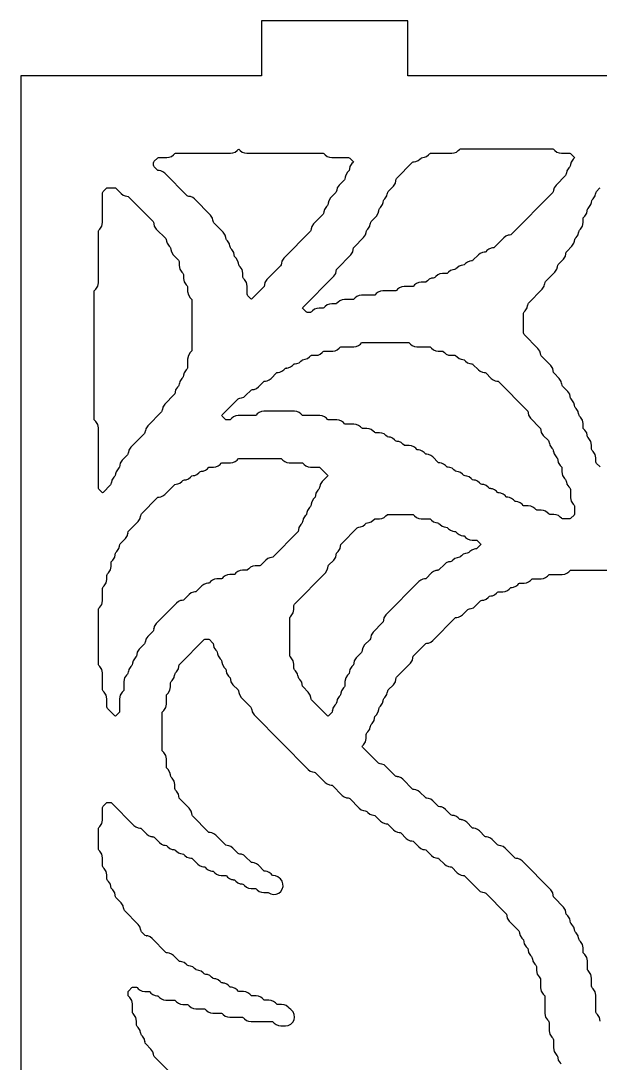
# Model space of a CAD drawing. Header units: millimetres. Extents: x 0 to 63, y 0 to 126.
# Drawn here: x 0 to 31.6, y 69.1 to 126 of the extents above; entities that cross this region are included whole.
import ezdxf

# ---------------------------------------------------------------- set-up
doc = ezdxf.new("R2010")
doc.units = ezdxf.units.MM
doc.layers.add('CUT', color=1, linetype='Continuous')

msp = doc.modelspace()

# ---------------------------------------------------------------- linework, layer by layer
at = {"layer": 'CUT'}
for points in [[(42.134, 0), (50.134, 0), (50.134, 3), (63.2679, 3), (63.2679, 123), (50.134, 123), (50.134, 126), (42.134, 126), (42.134, 123), (21.134, 123), (21.134, 126), (13.134, 126), (13.134, 123), (0, 123), (0, 3), (13.134, 3), (13.134, 0), (21.134, 0), (21.134, 3), (42.134, 3)], [(17.2232, 112.3294), (17.227, 112.3287), (17.2454, 112.4219), (17.2708, 112.4603), (18.0208, 113.2187), (18.1278, 113.3802), (18.1521, 113.5034), (18.1558, 113.5027), (18.1742, 113.5959), (18.1997, 113.6343), (18.7175, 114.1579), (18.8244, 114.3194), (18.8488, 114.4427), (18.8525, 114.4419), (18.8709, 114.5351), (18.8964, 114.5735), (18.9497, 114.6275), (19.0567, 114.789), (19.081, 114.9123), (19.0847, 114.9115), (19.1031, 115.0047), (19.1286, 115.0432), (19.4141, 115.3319), (19.5211, 115.4934), (19.5454, 115.6167), (19.5492, 115.6159), (19.5676, 115.7091), (19.593, 115.7476), (19.6463, 115.8015), (19.7533, 115.963), (19.7776, 116.0863), (19.7814, 116.0855), (19.7998, 116.1787), (19.8252, 116.2172), (19.8786, 116.2711), (19.9855, 116.4326), (20.0099, 116.5559), (20.0136, 116.5551), (20.032, 116.6483), (20.0574, 116.6868), (20.343, 116.9755), (20.45, 117.137), (20.4743, 117.2603), (20.478, 117.2595), (20.4964, 117.3527), (20.5219, 117.3912), (21.3932, 118.2721), (21.4181, 118.2915), (21.4821, 118.2999), (21.4819, 118.3012), (21.5702, 118.3129), (21.6915, 118.3635), (21.7954, 118.444), (21.8576, 118.5069), (21.8825, 118.5263), (21.9465, 118.5347), (21.9464, 118.536), (22.0346, 118.5477), (22.1559, 118.5983), (22.2598, 118.6788), (22.322, 118.7417), (22.347, 118.7611), (22.3782, 118.7652), (23.5298, 118.7652), (23.6601, 118.7825), (23.7814, 118.8331), (23.8853, 118.9136), (23.9476, 118.9765), (23.9725, 118.9959), (24.0038, 119), (29.0466, 119), (29.0778, 118.9959), (29.1028, 118.9765), (29.165, 118.9136), (29.2689, 118.8331), (29.3902, 118.7825), (29.5205, 118.7652), (29.9754, 118.7652), (30.0067, 118.7611), (30.0317, 118.7417), (30.2132, 118.5582), (30.2332, 118.5304), (30.2132, 118.5026), (30.1529, 118.4417), (30.046, 118.2802), (30.0216, 118.1569), (30.0179, 118.1577), (29.9995, 118.0645), (29.9741, 118.026), (29.9207, 117.9721), (29.8138, 117.8106), (29.7894, 117.6873), (29.7857, 117.6881), (29.7673, 117.5949), (29.7418, 117.5564), (29.2241, 117.0329), (29.1171, 116.8714), (29.0928, 116.7481), (29.089, 116.7489), (29.0706, 116.6557), (29.0452, 116.6172), (26.7806, 114.3274), (26.7557, 114.3081), (26.6917, 114.2996), (26.6918, 114.2984), (26.6036, 114.2867), (26.4823, 114.2361), (26.3784, 114.1556), (25.8517, 113.623), (25.8268, 113.6037), (25.7628, 113.5952), (25.763, 113.594), (25.6747, 113.5823), (25.5534, 113.5317), (25.4495, 113.4512), (25.3873, 113.3882), (25.3624, 113.3689), (25.2984, 113.3604), (25.2985, 113.3592), (25.2103, 113.3475), (25.089, 113.2969), (24.9851, 113.2164), (24.6906, 112.9186), (24.6657, 112.8993), (24.6017, 112.8908), (24.6019, 112.8896), (24.5136, 112.8779), (24.3923, 112.8273), (24.2884, 112.7468), (24.2262, 112.6838), (24.2013, 112.6645), (24.1373, 112.656), (24.1374, 112.6548), (24.0492, 112.6431), (23.9279, 112.5925), (23.824, 112.512), (23.7618, 112.449), (23.7368, 112.4297), (23.6728, 112.4212), (23.673, 112.42), (23.5848, 112.4083), (23.4635, 112.3577), (23.3596, 112.2772), (23.2973, 112.2142), (23.2724, 112.1949), (23.2411, 112.1908), (23.0184, 112.1908), (22.8881, 112.1735), (22.7668, 112.1229), (22.6629, 112.0424), (22.6007, 111.9794), (22.5757, 111.9601), (22.5117, 111.9516), (22.5119, 111.9504), (22.4237, 111.9387), (22.3024, 111.8881), (22.1985, 111.8076), (22.1362, 111.7446), (22.1113, 111.7253), (22.08, 111.7212), (21.8573, 111.7212), (21.727, 111.7039), (21.6057, 111.6533), (21.5018, 111.5728), (21.4396, 111.5098), (21.4146, 111.4905), (21.3834, 111.4864), (20.9284, 111.4864), (20.7981, 111.4691), (20.6768, 111.4185), (20.5729, 111.338), (20.5107, 111.275), (20.4858, 111.2557), (20.4545, 111.2516), (19.7674, 111.2516), (19.6371, 111.2343), (19.5158, 111.1837), (19.4118, 111.1032), (19.3496, 111.0402), (19.3247, 111.0209), (19.2934, 111.0168), (18.6063, 111.0168), (18.476, 110.9995), (18.3547, 110.9489), (18.2508, 110.8684), (18.1885, 110.8054), (18.1636, 110.7861), (18.1323, 110.782), (17.6774, 110.782), (17.5471, 110.7647), (17.4258, 110.7141), (17.3219, 110.6336), (17.2596, 110.5706), (17.2347, 110.5513), (17.2034, 110.5472), (16.9807, 110.5472), (16.8504, 110.5299), (16.7291, 110.4793), (16.6252, 110.3988), (16.563, 110.3358), (16.5381, 110.3165), (16.5068, 110.3124), (16.2841, 110.3124), (16.1538, 110.2951), (16.0325, 110.2445), (15.9286, 110.164), (15.8663, 110.101), (15.8414, 110.0817), (15.8101, 110.0776), (15.6439, 110.0776), (15.6126, 110.0817), (15.5877, 110.101), (15.4062, 110.2846), (15.3862, 110.3124), (15.4062, 110.3401), (17.0919, 112.0447), (17.1989, 112.2062)], [(7.2511, 118.1097), (7.2511, 118.2467), (7.26, 118.2919), (7.2854, 118.3304), (7.4601, 118.5069), (7.485, 118.5263), (7.5163, 118.5304), (7.9712, 118.5304), (8.1015, 118.5477), (8.2228, 118.5983), (8.3267, 118.6788), (8.3889, 118.7417), (8.4139, 118.7611), (8.4452, 118.7652), (11.4545, 118.7652), (11.5848, 118.7825), (11.7061, 118.8331), (11.81, 118.9136), (11.8676, 118.9718), (11.8954, 118.9923), (11.9233, 118.9718), (11.9809, 118.9136), (12.0848, 118.8331), (12.2061, 118.7825), (12.3364, 118.7652), (16.5068, 118.7652), (16.5381, 118.7611), (16.563, 118.7417), (16.6252, 118.6788), (16.7291, 118.5983), (16.8504, 118.5477), (16.9807, 118.5304), (17.9001, 118.5304), (17.9314, 118.5263), (17.9563, 118.5069), (18.1378, 118.3234), (18.1578, 118.2956), (18.1378, 118.2678), (18.0776, 118.2069), (17.9706, 118.0454), (17.9463, 117.9221), (17.9426, 117.9229), (17.9242, 117.8297), (17.8987, 117.7912), (17.8454, 117.7373), (17.7384, 117.5758), (17.7141, 117.4525), (17.7104, 117.4533), (17.6919, 117.3601), (17.6665, 117.3216), (17.3809, 117.0329), (17.274, 116.8714), (17.2496, 116.7481), (17.2459, 116.7489), (17.2275, 116.6557), (17.2021, 116.6172), (16.9165, 116.3285), (16.8095, 116.167), (16.7852, 116.0437), (16.7815, 116.0445), (16.7631, 115.9513), (16.7376, 115.9128), (16.6843, 115.8589), (16.5773, 115.6974), (16.553, 115.5741), (16.5493, 115.5749), (16.5309, 115.4817), (16.5054, 115.4432), (15.9876, 114.9197), (15.8807, 114.7582), (15.8563, 114.6349), (15.8526, 114.6357), (15.8342, 114.5425), (15.8087, 114.504), (14.3621, 113.0413), (14.2551, 112.8798), (14.2308, 112.7565), (14.2271, 112.7572), (14.2087, 112.664), (14.1832, 112.6256), (13.4332, 111.8673), (13.3263, 111.7057), (13.3019, 111.5825), (13.2982, 111.5832), (13.2798, 111.49), (13.2543, 111.4516), (12.6199, 110.8101), (12.5921, 110.7897), (12.5642, 110.8101), (12.3942, 110.982), (12.3688, 111.0204), (12.3599, 111.0657), (12.3599, 111.5157), (12.3223, 111.7057), (12.2154, 111.8673), (12.162, 111.9212), (12.1366, 111.9596), (12.1276, 112.0049), (12.1276, 112.2201), (12.0901, 112.4102), (11.9831, 112.5717), (11.9298, 112.6256), (11.9044, 112.664), (11.8859, 112.7572), (11.8822, 112.7565), (11.8579, 112.8798), (11.7509, 113.0413), (11.6976, 113.0952), (11.6721, 113.1336), (11.6537, 113.2268), (11.65, 113.2261), (11.6257, 113.3494), (11.5187, 113.5109), (11.4654, 113.5648), (11.4399, 113.6033), (11.4215, 113.6964), (11.4178, 113.6957), (11.3935, 113.819), (11.2865, 113.9805), (11.2331, 114.0344), (11.2077, 114.0729), (11.1893, 114.166), (11.1856, 114.1653), (11.1612, 114.2886), (11.0543, 114.4501), (10.5365, 114.9736), (10.511, 115.0121), (10.4926, 115.1053), (10.4889, 115.1045), (10.4646, 115.2278), (10.3576, 115.3893), (9.4878, 116.2688), (9.3839, 116.3493), (9.2626, 116.3999), (9.1744, 116.4116), (9.1745, 116.4129), (9.1105, 116.4213), (9.0856, 116.4407), (7.8623, 117.6776), (7.7584, 117.7581), (7.6371, 117.8087), (7.5488, 117.8204), (7.549, 117.8217), (7.485, 117.8301), (7.4601, 117.8495), (7.2854, 118.026), (7.26, 118.0645)], [(4.2322, 100.4996), (4.2322, 103.7673), (4.1947, 103.9573), (4.0877, 104.1189), (4.0344, 104.1728), (4.0089, 104.2112), (4, 104.2564), (4, 111.2027), (4.0089, 111.2479), (4.0344, 111.2863), (4.0877, 111.3403), (4.1947, 111.5018), (4.2322, 111.6919), (4.2322, 114.4899), (4.2411, 114.5351), (4.2666, 114.5735), (4.3199, 114.6275), (4.4269, 114.789), (4.4644, 114.9791), (4.4644, 116.6031), (4.4734, 116.6483), (4.4988, 116.6868), (4.6734, 116.8633), (4.6984, 116.8826), (4.7297, 116.8868), (5.1281, 116.8868), (5.1594, 116.8826), (5.1843, 116.8633), (5.4788, 116.5656), (5.5827, 116.4851), (5.704, 116.4345), (5.7922, 116.4228), (5.792, 116.4215), (5.856, 116.413), (5.881, 116.3937), (7.2167, 115.0432), (7.2421, 115.0047), (7.2605, 114.9115), (7.2643, 114.9123), (7.2886, 114.789), (7.3956, 114.6275), (7.9133, 114.1039), (7.9388, 114.0655), (7.9572, 113.9723), (7.9609, 113.9731), (7.9852, 113.8498), (8.0922, 113.6883), (8.1455, 113.6343), (8.171, 113.5959), (8.1894, 113.5027), (8.1931, 113.5034), (8.2175, 113.3802), (8.3244, 113.2187), (8.61, 112.9299), (8.6354, 112.8915), (8.6444, 112.8463), (8.6444, 112.6311), (8.6819, 112.441), (8.7889, 112.2795), (8.8422, 112.2255), (8.8677, 112.1871), (8.8766, 112.1419), (8.8766, 111.9267), (8.9141, 111.7366), (9.0211, 111.5751), (9.0744, 111.5211), (9.0999, 111.4827), (9.1088, 111.4375), (9.1088, 111.2223), (9.1463, 111.0322), (9.2533, 110.8707), (9.3066, 110.8167), (9.3321, 110.7783), (9.341, 110.7331), (9.341, 108.0133), (9.3321, 107.968), (9.3066, 107.9296), (9.2533, 107.8757), (9.1463, 107.7141), (9.1088, 107.5241), (9.1088, 107.0741), (9.0999, 107.0288), (9.0744, 106.9904), (9.0211, 106.9365), (8.9141, 106.7749), (8.8898, 106.6517), (8.8861, 106.6524), (8.8677, 106.5592), (8.8422, 106.5208), (8.7889, 106.4669), (8.6819, 106.3053), (8.6576, 106.1821), (8.6538, 106.1828), (8.6354, 106.0896), (8.61, 106.0512), (8.5566, 105.9973), (8.4497, 105.8357), (8.4253, 105.7125), (8.4216, 105.7132), (8.4032, 105.62), (8.3778, 105.5816), (7.86, 105.0581), (7.753, 104.8965), (7.7287, 104.7733), (7.725, 104.774), (7.7066, 104.6808), (7.6811, 104.6424), (6.9311, 103.884), (6.8242, 103.7225), (6.7998, 103.5993), (6.7961, 103.6), (6.7777, 103.5068), (6.7522, 103.4684), (6.0022, 102.71), (5.8953, 102.5485), (5.8709, 102.4253), (5.8672, 102.426), (5.8488, 102.3328), (5.8234, 102.2944), (5.5378, 102.0056), (5.4308, 101.8441), (5.4065, 101.7209), (5.4028, 101.7216), (5.3844, 101.6284), (5.3589, 101.59), (5.3056, 101.536), (5.1986, 101.3745), (5.1743, 101.2513), (5.1706, 101.252), (5.1522, 101.1588), (5.1267, 101.1204), (5.0734, 101.0664), (4.9664, 100.9049), (4.9421, 100.7817), (4.9383, 100.7824), (4.9199, 100.6892), (4.8945, 100.6508), (4.4923, 100.2441), (4.4644, 100.2237), (4.4366, 100.2441), (4.2666, 100.416), (4.2411, 100.4544)], [(11.9611, 105.3859), (11.961, 105.3871), (12.0492, 105.3988), (12.1705, 105.4495), (12.2744, 105.53), (12.5689, 105.8277), (12.5938, 105.847), (12.6578, 105.8555), (12.6576, 105.8567), (12.7459, 105.8684), (12.8672, 105.9191), (12.9711, 105.9996), (13.2655, 106.2973), (13.2905, 106.3166), (13.3545, 106.3251), (13.3543, 106.3263), (13.4425, 106.338), (13.5638, 106.3887), (13.6677, 106.4692), (13.9622, 106.7669), (13.9871, 106.7862), (14.0511, 106.7947), (14.0509, 106.7959), (14.1392, 106.8076), (14.2605, 106.8583), (14.3644, 106.9388), (14.4266, 107.0017), (14.4516, 107.021), (14.5155, 107.0295), (14.5154, 107.0307), (14.6036, 107.0424), (14.7249, 107.0931), (14.8288, 107.1736), (14.8911, 107.2365), (14.916, 107.2558), (14.98, 107.2643), (14.9798, 107.2655), (15.068, 107.2772), (15.1893, 107.3279), (15.2933, 107.4084), (15.3555, 107.4713), (15.3804, 107.4906), (15.4444, 107.4991), (15.4443, 107.5003), (15.5325, 107.512), (15.6538, 107.5627), (15.7577, 107.6432), (15.8199, 107.7061), (15.8449, 107.7254), (15.8761, 107.7296), (16.0988, 107.7296), (16.2291, 107.7468), (16.3504, 107.7975), (16.4543, 107.878), (16.5166, 107.9409), (16.5415, 107.9602), (16.5728, 107.9644), (17.0277, 107.9644), (17.158, 107.9816), (17.2793, 108.0323), (17.3832, 108.1128), (17.4455, 108.1757), (17.4704, 108.195), (17.5017, 108.1992), (18.1888, 108.1992), (18.3191, 108.2164), (18.4404, 108.2671), (18.5443, 108.3476), (18.6065, 108.4105), (18.6315, 108.4298), (18.6628, 108.434), (21.1511, 108.434), (21.1824, 108.4298), (21.2074, 108.4105), (21.2696, 108.3476), (21.3735, 108.2671), (21.4948, 108.2164), (21.6251, 108.1992), (22.3122, 108.1992), (22.3435, 108.195), (22.3685, 108.1757), (22.4307, 108.1128), (22.5346, 108.0323), (22.6559, 107.9816), (22.7862, 107.9644), (23.0089, 107.9644), (23.0402, 107.9602), (23.0651, 107.9409), (23.1273, 107.878), (23.2313, 107.7975), (23.3525, 107.7468), (23.4828, 107.7296), (23.7056, 107.7296), (23.7368, 107.7254), (23.7618, 107.7061), (23.824, 107.6432), (23.9279, 107.5627), (24.0492, 107.512), (24.1374, 107.5003), (24.1373, 107.4991), (24.2013, 107.4906), (24.2262, 107.4713), (24.2884, 107.4084), (24.3923, 107.3279), (24.5136, 107.2772), (24.6019, 107.2655), (24.6017, 107.2643), (24.6657, 107.2558), (24.6906, 107.2365), (24.9851, 106.9388), (25.089, 106.8583), (25.2103, 106.8076), (25.2985, 106.7959), (25.2984, 106.7947), (25.3624, 106.7862), (25.3873, 106.7669), (25.6817, 106.4692), (25.7857, 106.3887), (25.9069, 106.338), (25.9952, 106.3263), (25.995, 106.3251), (26.059, 106.3166), (26.0839, 106.2973), (27.6519, 104.7119), (27.6773, 104.6735), (27.6957, 104.5803), (27.6995, 104.581), (27.7238, 104.4578), (27.8308, 104.2962), (28.3485, 103.7727), (28.374, 103.7343), (28.3924, 103.6411), (28.3961, 103.6418), (28.4205, 103.5186), (28.5274, 103.357), (28.813, 103.0683), (28.8384, 103.0299), (28.8568, 102.9367), (28.8606, 102.9374), (28.8849, 102.8142), (28.9919, 102.6526), (29.0452, 102.5987), (29.0706, 102.5603), (29.089, 102.4671), (29.0928, 102.4678), (29.1171, 102.3446), (29.2241, 102.183), (29.2774, 102.1291), (29.3029, 102.0907), (29.3213, 101.9975), (29.325, 101.9982), (29.3493, 101.875), (29.4563, 101.7134), (29.5096, 101.6595), (29.5351, 101.6211), (29.544, 101.5758), (29.544, 101.3606), (29.5815, 101.1706), (29.6885, 101.009), (29.7418, 100.9551), (29.7673, 100.9167), (29.7857, 100.8235), (29.7894, 100.8242), (29.8138, 100.701), (29.9207, 100.5394), (29.9741, 100.4855), (29.9995, 100.4471), (30.0084, 100.4018), (30.0084, 99.9518), (30.046, 99.7618), (30.1529, 99.6002), (30.2063, 99.5463), (30.2317, 99.5079), (30.2407, 99.4626), (30.2407, 99.0908), (30.2317, 99.0456), (30.2063, 99.0072), (30.0317, 98.8306), (30.0067, 98.8113), (29.9754, 98.8071), (29.577, 98.8071), (29.5457, 98.8113), (29.5208, 98.8306), (29.4586, 98.8935), (29.3547, 98.974), (29.2334, 99.0247), (29.1031, 99.0419), (28.8804, 99.0419), (28.8491, 99.0461), (28.8241, 99.0654), (28.7619, 99.1283), (28.658, 99.2088), (28.5367, 99.2595), (28.4064, 99.2767), (28.1837, 99.2767), (28.1524, 99.2809), (28.1275, 99.3002), (28.0653, 99.3631), (27.9613, 99.4436), (27.8401, 99.4943), (27.7098, 99.5115), (27.487, 99.5115), (27.4558, 99.5157), (27.4308, 99.535), (27.3686, 99.5979), (27.2647, 99.6784), (27.1434, 99.7291), (27.0552, 99.7408), (27.0553, 99.742), (26.9913, 99.7505), (26.9664, 99.7698), (26.9042, 99.8327), (26.8003, 99.9132), (26.679, 99.9639), (26.5907, 99.9756), (26.5909, 99.9768), (26.5269, 99.9853), (26.502, 100.0046), (26.4397, 100.0675), (26.3358, 100.148), (26.2145, 100.1987), (26.1263, 100.2104), (26.1265, 100.2116), (26.0625, 100.2201), (26.0375, 100.2394), (25.9753, 100.3023), (25.8714, 100.3828), (25.7501, 100.4335), (25.6619, 100.4452), (25.662, 100.4464), (25.598, 100.4549), (25.5731, 100.4742), (25.5109, 100.5371), (25.4069, 100.6176), (25.2857, 100.6683), (25.1974, 100.68), (25.1976, 100.6812), (25.1336, 100.6897), (25.1087, 100.709), (25.0464, 100.7719), (24.9425, 100.8524), (24.8212, 100.9031), (24.733, 100.9148), (24.7331, 100.916), (24.6692, 100.9245), (24.6442, 100.9438), (24.582, 101.0067), (24.4781, 101.0872), (24.3568, 101.1379), (24.2685, 101.1496), (24.2687, 101.1508), (24.2047, 101.1593), (24.1798, 101.1786), (24.1175, 101.2415), (24.0136, 101.322), (23.8923, 101.3727), (23.8041, 101.3844), (23.8043, 101.3856), (23.7403, 101.3941), (23.7153, 101.4134), (23.6531, 101.4763), (23.5492, 101.5568), (23.4279, 101.6075), (23.3397, 101.6192), (23.3398, 101.6204), (23.2758, 101.6289), (23.2509, 101.6482), (23.1887, 101.7111), (23.0848, 101.7916), (22.9635, 101.8423), (22.8752, 101.854), (22.8754, 101.8552), (22.8114, 101.8637), (22.7865, 101.883), (22.492, 102.1807), (22.3881, 102.2612), (22.2668, 102.3119), (22.1786, 102.3236), (22.1787, 102.3248), (22.1148, 102.3333), (22.0898, 102.3526), (22.0276, 102.4155), (21.9237, 102.496), (21.8024, 102.5467), (21.7141, 102.5584), (21.7143, 102.5596), (21.6503, 102.5681), (21.6254, 102.5874), (21.5631, 102.6503), (21.4592, 102.7308), (21.3379, 102.7815), (21.2076, 102.7987), (20.9849, 102.7987), (20.9537, 102.8029), (20.9287, 102.8222), (20.8665, 102.8851), (20.7626, 102.9656), (20.6413, 103.0163), (20.5531, 103.028), (20.5532, 103.0292), (20.4892, 103.0377), (20.4643, 103.057), (20.4021, 103.1199), (20.2981, 103.2004), (20.1769, 103.2511), (20.0886, 103.2628), (20.0888, 103.264), (20.0248, 103.2725), (19.9999, 103.2918), (19.9376, 103.3547), (19.8337, 103.4352), (19.7124, 103.4859), (19.5821, 103.5031), (19.3594, 103.5031), (19.3281, 103.5073), (19.3032, 103.5266), (19.241, 103.5895), (19.1371, 103.67), (19.0158, 103.7207), (18.8855, 103.7379), (18.6628, 103.7379), (18.6315, 103.7421), (18.6065, 103.7614), (18.5443, 103.8243), (18.4404, 103.9048), (18.3191, 103.9555), (18.1888, 103.9727), (17.7339, 103.9727), (17.7026, 103.9769), (17.6777, 103.9962), (17.6154, 104.0591), (17.5115, 104.1396), (17.3902, 104.1903), (17.2599, 104.2075), (16.805, 104.2075), (16.7737, 104.2117), (16.7488, 104.231), (16.6866, 104.2939), (16.5827, 104.3744), (16.4614, 104.4251), (16.3311, 104.4423), (15.4117, 104.4423), (15.3804, 104.4465), (15.3555, 104.4658), (15.2933, 104.5287), (15.1893, 104.6092), (15.068, 104.6599), (14.9377, 104.6771), (13.2652, 104.6771), (13.1349, 104.6599), (13.0136, 104.6092), (12.9097, 104.5287), (12.8475, 104.4658), (12.8226, 104.4465), (12.7913, 104.4423), (11.8719, 104.4423), (11.7416, 104.4251), (11.6203, 104.3744), (11.5164, 104.2939), (11.4542, 104.231), (11.4293, 104.2117), (11.398, 104.2075), (11.2318, 104.2075), (11.2005, 104.2117), (11.1756, 104.231), (10.994, 104.4146), (10.974, 104.4423), (10.994, 104.4701), (11.8722, 105.3581), (11.8972, 105.3774)], [(5.2488, 97.0174), (5.3558, 97.1789), (5.3801, 97.3022), (5.3838, 97.3015), (5.4022, 97.3947), (5.4277, 97.4331), (5.7132, 97.7218), (5.8202, 97.8833), (5.8446, 98.0066), (5.8483, 98.0059), (5.8667, 98.0991), (5.8921, 98.1375), (6.4099, 98.661), (6.5169, 98.8226), (6.5412, 98.9458), (6.5449, 98.9451), (6.5633, 99.0383), (6.5888, 99.0767), (7.4601, 99.9577), (7.485, 99.977), (7.549, 99.9855), (7.5488, 99.9867), (7.6371, 99.9984), (7.7584, 100.049), (7.8623, 100.1295), (8.3889, 100.6621), (8.4139, 100.6814), (8.4779, 100.6899), (8.4777, 100.6911), (8.5659, 100.7028), (8.6872, 100.7534), (8.7911, 100.8339), (8.8534, 100.8969), (8.8783, 100.9162), (8.9423, 100.9247), (8.9421, 100.9259), (9.0304, 100.9376), (9.1517, 100.9882), (9.2556, 101.0687), (9.3178, 101.1317), (9.3428, 101.151), (9.4067, 101.1595), (9.4066, 101.1607), (9.4948, 101.1724), (9.6161, 101.223), (9.72, 101.3035), (9.7822, 101.3665), (9.8072, 101.3858), (9.8712, 101.3943), (9.871, 101.3955), (9.9592, 101.4072), (10.0805, 101.4578), (10.1844, 101.5383), (10.2467, 101.6013), (10.2716, 101.6206), (10.3029, 101.6247), (10.5256, 101.6247), (10.6559, 101.642), (10.7772, 101.6926), (10.8811, 101.7731), (10.9433, 101.8361), (10.9683, 101.8554), (10.9996, 101.8595), (11.4545, 101.8595), (11.5848, 101.8768), (11.7061, 101.9275), (11.81, 102.0079), (11.8722, 102.0709), (11.8972, 102.0902), (11.9284, 102.0943), (14.1846, 102.0943), (14.2159, 102.0902), (14.2408, 102.0709), (14.303, 102.0079), (14.407, 101.9275), (14.5283, 101.8768), (14.6586, 101.8595), (15.3457, 101.8595), (15.377, 101.8554), (15.4019, 101.8361), (15.4641, 101.7731), (15.568, 101.6926), (15.6893, 101.642), (15.8196, 101.6247), (16.2746, 101.6247), (16.3058, 101.6206), (16.3308, 101.6013), (16.7445, 101.1829), (16.7645, 101.1551), (16.7445, 101.1274), (16.4521, 100.8316), (16.3451, 100.6701), (16.3208, 100.5469), (16.317, 100.5476), (16.2986, 100.4544), (16.2732, 100.416), (16.2198, 100.362), (16.1129, 100.2005), (16.0885, 100.0773), (16.0848, 100.078), (16.0664, 99.9848), (16.041, 99.9464), (15.9876, 99.8924), (15.8807, 99.7309), (15.8563, 99.6077), (15.8526, 99.6084), (15.8342, 99.5152), (15.8087, 99.4768), (15.7554, 99.4228), (15.6484, 99.2613), (15.6241, 99.1381), (15.6204, 99.1388), (15.602, 99.0456), (15.5765, 99.0072), (15.5232, 98.9532), (15.4162, 98.7917), (15.3919, 98.6685), (15.3882, 98.6692), (15.3698, 98.576), (15.3443, 98.5376), (15.291, 98.4836), (15.184, 98.3221), (15.1597, 98.1989), (15.156, 98.1996), (15.1375, 98.1064), (15.1121, 98.068), (13.7764, 96.7174), (13.7514, 96.6981), (13.6874, 96.6896), (13.6876, 96.6883), (13.5994, 96.6766), (13.4781, 96.626), (13.3742, 96.5455), (13.0797, 96.2478), (13.0548, 96.2285), (13.0235, 96.2243), (12.8008, 96.2243), (12.6705, 96.207), (12.5492, 96.1564), (12.4453, 96.0759), (12.3831, 96.013), (12.3581, 95.9937), (12.3269, 95.9895), (12.1041, 95.9895), (11.9739, 95.9722), (11.8526, 95.9216), (11.7486, 95.8411), (11.6864, 95.7782), (11.6615, 95.7589), (11.6302, 95.7547), (11.4075, 95.7547), (11.2772, 95.7374), (11.1559, 95.6868), (11.052, 95.6063), (10.9898, 95.5434), (10.9648, 95.5241), (10.9335, 95.5199), (10.7108, 95.5199), (10.5805, 95.5026), (10.4592, 95.452), (10.3553, 95.3715), (10.2931, 95.3086), (10.2682, 95.2893), (10.2042, 95.2808), (10.2043, 95.2795), (10.1161, 95.2678), (9.9948, 95.2172), (9.8909, 95.1367), (9.5964, 94.839), (9.5715, 94.8197), (9.5075, 94.8112), (9.5077, 94.8099), (9.4194, 94.7982), (9.2982, 94.7476), (9.1942, 94.6671), (8.8998, 94.3694), (8.8749, 94.3501), (8.8109, 94.3416), (8.811, 94.3403), (8.7228, 94.3286), (8.6015, 94.278), (8.4976, 94.1975), (7.3956, 93.0832), (7.2886, 92.9217), (7.2643, 92.7984), (7.2605, 92.7992), (7.2421, 92.706), (7.2167, 92.6675), (6.9311, 92.3788), (6.8242, 92.2173), (6.7998, 92.094), (6.7961, 92.0948), (6.7777, 92.0016), (6.7522, 91.9631), (6.4667, 91.6744), (6.3597, 91.5129), (6.3354, 91.3896), (6.3317, 91.3904), (6.3133, 91.2972), (6.2878, 91.2587), (6.2345, 91.2048), (6.1275, 91.0433), (6.1032, 90.92), (6.0994, 90.9208), (6.081, 90.8276), (6.0556, 90.7891), (6.0022, 90.7352), (5.8953, 90.5737), (5.8709, 90.4504), (5.8672, 90.4512), (5.8488, 90.358), (5.8234, 90.3195), (5.77, 90.2656), (5.6631, 90.1041), (5.6255, 89.914), (5.6255, 89.464), (5.6166, 89.4188), (5.5911, 89.3803), (5.5378, 89.3264), (5.4308, 89.1649), (5.3933, 88.9748), (5.3933, 88.29), (5.3844, 88.2448), (5.3589, 88.2063), (5.189, 88.0345), (5.1611, 88.014), (5.1332, 88.0345), (4.731, 88.4411), (4.7056, 88.4796), (4.6967, 88.5248), (4.6967, 88.9748), (4.6591, 89.1649), (4.5522, 89.3264), (4.4988, 89.3803), (4.4734, 89.4188), (4.4644, 89.464), (4.4644, 90.3836), (4.4269, 90.5737), (4.3199, 90.7352), (4.2666, 90.7891), (4.2411, 90.8276), (4.2322, 90.8728), (4.2322, 93.8274), (4.2411, 93.8726), (4.2666, 93.9111), (4.3199, 93.965), (4.4269, 94.1265), (4.4644, 94.3166), (4.4644, 95.0014), (4.4734, 95.0466), (4.4988, 95.0851), (4.5522, 95.139), (4.6591, 95.3005), (4.6967, 95.4906), (4.6967, 95.7058), (4.7056, 95.751), (4.731, 95.7895), (4.7844, 95.8434), (4.8913, 96.0049), (4.9289, 96.195), (4.9289, 96.4102), (4.9378, 96.4554), (4.9633, 96.4939), (5.0166, 96.5478), (5.1236, 96.7093), (5.1479, 96.8326), (5.1516, 96.8319), (5.17, 96.9251), (5.1955, 96.9635)], [(14.9232, 90.5928), (14.9143, 90.638), (14.9143, 90.8532), (14.8767, 91.0433), (14.7698, 91.2048), (14.7164, 91.2587), (14.691, 91.2972), (14.682, 91.3424), (14.682, 93.3578), (14.691, 93.403), (14.7164, 93.4415), (14.7698, 93.4954), (14.8767, 93.6569), (14.9143, 93.847), (14.9143, 94.0622), (14.9232, 94.1074), (14.9486, 94.1459), (16.6275, 95.8434), (16.7345, 96.0049), (16.7588, 96.1282), (16.7625, 96.1275), (16.7809, 96.2206), (16.8064, 96.2591), (17.0919, 96.5478), (17.1989, 96.7093), (17.2232, 96.8326), (17.227, 96.8319), (17.2454, 96.9251), (17.2708, 96.9635), (17.3242, 97.0174), (17.4311, 97.1789), (17.4555, 97.3022), (17.4592, 97.3015), (17.4776, 97.3947), (17.503, 97.4331), (18.3743, 98.3141), (18.3993, 98.3334), (18.4633, 98.3419), (18.4631, 98.3431), (18.5513, 98.3548), (18.6726, 98.4054), (18.7765, 98.4859), (18.8388, 98.5489), (18.8637, 98.5682), (18.9277, 98.5767), (18.9275, 98.5779), (19.0158, 98.5896), (19.1371, 98.6402), (19.241, 98.7207), (19.3032, 98.7837), (19.3281, 98.803), (19.3594, 98.8071), (19.5821, 98.8071), (19.7124, 98.8244), (19.8337, 98.875), (19.9376, 98.9555), (19.9999, 99.0185), (20.0248, 99.0378), (20.0561, 99.0419), (21.3834, 99.0419), (21.4146, 99.0378), (21.4396, 99.0185), (21.5018, 98.9555), (21.6057, 98.875), (21.727, 98.8244), (21.8573, 98.8071), (22.3122, 98.8071), (22.3435, 98.803), (22.3685, 98.7837), (22.4307, 98.7207), (22.5346, 98.6402), (22.6559, 98.5896), (22.7441, 98.5779), (22.744, 98.5767), (22.8079, 98.5682), (22.8329, 98.5489), (22.8951, 98.4859), (22.999, 98.4054), (23.1203, 98.3548), (23.2086, 98.3431), (23.2084, 98.3419), (23.2724, 98.3334), (23.2973, 98.3141), (23.3596, 98.2511), (23.4635, 98.1706), (23.5848, 98.12), (23.673, 98.1083), (23.6728, 98.1071), (23.7368, 98.0986), (23.7618, 98.0793), (23.824, 98.0163), (23.9279, 97.9358), (24.0492, 97.8852), (24.1374, 97.8735), (24.1373, 97.8723), (24.2013, 97.8638), (24.2262, 97.8445), (24.2884, 97.7815), (24.3923, 97.701), (24.5136, 97.6504), (24.6439, 97.6331), (24.8666, 97.6331), (24.8979, 97.629), (24.9229, 97.6097), (25.1044, 97.4261), (25.1244, 97.3983), (25.1044, 97.3705), (24.9229, 97.187), (24.8979, 97.1677), (24.8339, 97.1592), (24.8341, 97.1579), (24.7459, 97.1462), (24.6246, 97.0956), (24.5207, 97.0151), (24.4584, 96.9522), (24.4335, 96.9329), (24.3695, 96.9244), (24.3697, 96.9231), (24.2814, 96.9114), (24.1601, 96.8608), (24.0562, 96.7803), (23.994, 96.7174), (23.969, 96.6981), (23.9051, 96.6896), (23.9052, 96.6883), (23.817, 96.6766), (23.6957, 96.626), (23.5918, 96.5455), (23.5295, 96.4826), (23.5046, 96.4633), (23.4406, 96.4548), (23.4408, 96.4535), (23.3525, 96.4418), (23.2313, 96.3912), (23.1273, 96.3107), (22.8329, 96.013), (22.8079, 95.9937), (22.744, 95.9852), (22.7441, 95.9839), (22.6559, 95.9722), (22.5346, 95.9216), (22.4307, 95.8411), (22.1362, 95.5434), (22.1113, 95.5241), (22.0473, 95.5156), (22.0475, 95.5143), (21.9592, 95.5026), (21.8379, 95.452), (21.734, 95.3715), (19.9353, 93.5528), (19.8284, 93.3913), (19.804, 93.268), (19.8003, 93.2688), (19.7819, 93.1756), (19.7565, 93.1371), (19.2387, 92.6136), (19.1317, 92.4521), (19.1074, 92.3288), (19.1037, 92.3296), (19.0853, 92.2364), (19.0598, 92.1979), (18.7742, 91.9092), (18.6673, 91.7477), (18.6429, 91.6244), (18.6392, 91.6252), (18.6208, 91.532), (18.5954, 91.4935), (18.3098, 91.2048), (18.2028, 91.0433), (18.1785, 90.92), (18.1748, 90.9208), (18.1564, 90.8276), (18.1309, 90.7891), (18.0776, 90.7352), (17.9706, 90.5737), (17.9463, 90.4504), (17.9426, 90.4512), (17.9242, 90.358), (17.8987, 90.3195), (17.8454, 90.2656), (17.7384, 90.1041), (17.7009, 89.914), (17.7009, 89.6988), (17.6919, 89.6536), (17.6665, 89.6151), (17.6132, 89.5612), (17.5062, 89.3997), (17.4819, 89.2764), (17.4781, 89.2772), (17.4597, 89.184), (17.4343, 89.1455), (17.3809, 89.0916), (17.274, 88.9301), (17.2496, 88.8068), (17.2459, 88.8076), (17.2275, 88.7144), (17.2021, 88.6759), (17.1487, 88.622), (17.0418, 88.4605), (17.0174, 88.3372), (17.0137, 88.338), (16.9953, 88.2448), (16.9698, 88.2063), (16.7999, 88.0345), (16.772, 88.014), (16.7441, 88.0345), (15.8775, 88.9107), (15.8521, 88.9492), (15.8337, 89.0424), (15.8299, 89.0416), (15.8056, 89.1649), (15.6986, 89.3264), (15.4131, 89.6151), (15.3876, 89.6536), (15.3692, 89.7468), (15.3655, 89.746), (15.3412, 89.8693), (15.2342, 90.0308), (15.1809, 90.0847), (15.1554, 90.1232), (15.137, 90.2164), (15.1333, 90.2156), (15.1089, 90.3389), (15.002, 90.5004), (14.9486, 90.5543)]]:
    msp.add_lwpolyline(points, close=True, dxfattribs=at)
for points in [[(31.6357, 101.6289), (31.6108, 101.6482), (31.4361, 101.8248), (31.4107, 101.8632), (31.4018, 101.9084), (31.4018, 102.1237), (31.3642, 102.3137), (31.2573, 102.4752), (31.2039, 102.5292), (31.1785, 102.5676), (31.1695, 102.6128), (31.1695, 102.8281), (31.132, 103.0181), (31.025, 103.1796), (30.9717, 103.2336), (30.9463, 103.272), (30.9278, 103.3652), (30.9241, 103.3645), (30.8998, 103.4877), (30.7928, 103.6492), (30.7395, 103.7032), (30.714, 103.7416), (30.7051, 103.7868), (30.7051, 104.0021), (30.6676, 104.1921), (30.5606, 104.3537), (30.5073, 104.4076), (30.4818, 104.446), (30.4634, 104.5392), (30.4597, 104.5385), (30.4354, 104.6617), (30.3284, 104.8233), (30.275, 104.8772), (30.2496, 104.9156), (30.2312, 105.0088), (30.2275, 105.0081), (30.2031, 105.1313), (30.0962, 105.2929), (30.0428, 105.3468), (30.0174, 105.3852), (29.999, 105.4784), (29.9953, 105.4777), (29.9709, 105.6009), (29.8639, 105.7625), (29.5784, 106.0512), (29.5529, 106.0896), (29.5345, 106.1828), (29.5308, 106.1821), (29.5065, 106.3053), (29.3995, 106.4669), (29.114, 106.7556), (29.0885, 106.794), (29.0701, 106.8872), (29.0664, 106.8865), (29.042, 107.0097), (28.9351, 107.1713), (28.4173, 107.6948), (28.3918, 107.7332), (28.3734, 107.8264), (28.3697, 107.8257), (28.3454, 107.9489), (28.2384, 108.1105), (27.4884, 108.8688), (27.463, 108.9072), (27.454, 108.9525), (27.454, 110.0287), (27.463, 110.0739), (27.4884, 110.1123), (27.5418, 110.1663), (27.6487, 110.3278), (27.6731, 110.451), (27.6768, 110.4503), (27.6952, 110.5435), (27.7206, 110.5819), (28.4706, 111.3403), (28.5776, 111.5018), (28.6019, 111.625), (28.6057, 111.6243), (28.6241, 111.7175), (28.6495, 111.7559), (29.1673, 112.2795), (29.2743, 112.441), (29.2986, 112.5642), (29.3023, 112.5635), (29.3207, 112.6567), (29.3462, 112.6951), (29.6317, 112.9839), (29.7387, 113.1454), (29.763, 113.2686), (29.7668, 113.2679), (29.7852, 113.3611), (29.8106, 113.3995), (30.0962, 113.6883), (30.2031, 113.8498), (30.2275, 113.9731), (30.2312, 113.9723), (30.2496, 114.0655), (30.275, 114.1039), (30.3284, 114.1579), (30.4354, 114.3194), (30.4597, 114.4427), (30.4634, 114.4419), (30.4818, 114.5351), (30.5073, 114.5735), (30.5606, 114.6275), (30.6676, 114.789), (30.7051, 114.9791), (30.7051, 115.1943), (30.714, 115.2395), (30.7395, 115.278), (30.7928, 115.3319), (30.8998, 115.4934), (30.9241, 115.6167), (30.9278, 115.6159), (30.9463, 115.7091), (30.9717, 115.7476), (31.025, 115.8015), (31.132, 115.963), (31.1563, 116.0863), (31.1601, 116.0855), (31.1785, 116.1787), (31.2039, 116.2172), (31.2573, 116.2711), (31.3642, 116.4326), (31.3886, 116.5559), (31.3923, 116.5551), (31.4107, 116.6483), (31.4361, 116.6868), (31.6061, 116.8586), (31.634, 116.8791)], [(31.634, 71.3647), (31.5964, 71.5548), (31.4895, 71.7163), (31.4361, 71.7703), (31.4107, 71.8087), (31.4018, 71.8539), (31.4018, 72.7735), (31.3642, 72.9636), (31.2573, 73.1251), (31.2039, 73.1791), (31.1785, 73.2175), (31.1695, 73.2627), (31.1695, 73.7128), (31.132, 73.9028), (31.025, 74.0643), (30.9717, 74.1183), (30.9463, 74.1567), (30.9373, 74.2019), (30.9373, 74.652), (30.8998, 74.842), (30.7928, 75.0035), (30.7395, 75.0575), (30.714, 75.0959), (30.7051, 75.1411), (30.7051, 75.3564), (30.6676, 75.5464), (30.5606, 75.7079), (30.5073, 75.7619), (30.4818, 75.8003), (30.4634, 75.8935), (30.4597, 75.8928), (30.4354, 76.016), (30.3284, 76.1776), (30.275, 76.2315), (30.2496, 76.2699), (30.2312, 76.3631), (30.2275, 76.3624), (30.2031, 76.4856), (30.0962, 76.6472), (30.0428, 76.7011), (30.0174, 76.7395), (29.999, 76.8327), (29.9953, 76.832), (29.9709, 76.9552), (29.8639, 77.1168), (29.8106, 77.1707), (29.7852, 77.2091), (29.7668, 77.3023), (29.763, 77.3016), (29.7387, 77.4248), (29.6317, 77.5864), (29.114, 78.1099), (29.0885, 78.1483), (29.0701, 78.2415), (29.0664, 78.2408), (29.042, 78.364), (28.9351, 78.5256), (27.3686, 80.1095), (27.2647, 80.1899), (27.1434, 80.2406), (27.0552, 80.2523), (27.0553, 80.2535), (26.9913, 80.262), (26.9664, 80.2813), (26.4397, 80.8139), (26.3358, 80.8944), (26.2145, 80.945), (26.1263, 80.9567), (26.1265, 80.9579), (26.0625, 80.9664), (26.0375, 80.9857), (25.7431, 81.2835), (25.6392, 81.364), (25.5179, 81.4146), (25.4296, 81.4263), (25.4298, 81.4275), (25.3658, 81.436), (25.3409, 81.4553), (25.0464, 81.7531), (24.9425, 81.8336), (24.8212, 81.8842), (24.733, 81.8959), (24.7331, 81.8971), (24.6692, 81.9056), (24.6442, 81.9249), (24.3498, 82.2227), (24.2459, 82.3032), (24.1246, 82.3538), (24.0363, 82.3655), (24.0365, 82.3667), (23.9725, 82.3752), (23.9476, 82.3945), (23.8853, 82.4575), (23.7814, 82.538), (23.6601, 82.5886), (23.5719, 82.6003), (23.5721, 82.6015), (23.5081, 82.61), (23.4831, 82.6293), (23.1887, 82.9271), (23.0848, 83.0076), (22.9635, 83.0582), (22.8752, 83.0699), (22.8754, 83.0711), (22.8114, 83.0796), (22.7865, 83.0989), (22.492, 83.3967), (22.3881, 83.4772), (22.2668, 83.5278), (22.1786, 83.5395), (22.1787, 83.5407), (22.1148, 83.5492), (22.0898, 83.5685), (21.7954, 83.8663), (21.6915, 83.9468), (21.5702, 83.9974), (21.4819, 84.0091), (21.4821, 84.0103), (21.4181, 84.0188), (21.3932, 84.0381), (20.8665, 84.5707), (20.7626, 84.6512), (20.6413, 84.7018), (20.5531, 84.7135), (20.5532, 84.7147), (20.4892, 84.7232), (20.4643, 84.7425), (19.9376, 85.2751), (19.8337, 85.3556), (19.7124, 85.4062), (19.6242, 85.4179), (19.6243, 85.4191), (19.5604, 85.4276), (19.5354, 85.4469), (18.6572, 86.3349), (18.6372, 86.3627), (18.6572, 86.3905), (18.7175, 86.4514), (18.8244, 86.6129), (18.862, 86.803), (18.862, 87.0182), (18.8709, 87.0634), (18.8964, 87.1019), (18.9497, 87.1558), (19.0567, 87.3173), (19.081, 87.4406), (19.0847, 87.4398), (19.1031, 87.533), (19.1286, 87.5715), (19.1819, 87.6254), (19.2889, 87.7869), (19.3132, 87.9102), (19.3169, 87.9094), (19.3353, 88.0026), (19.3608, 88.0411), (19.4141, 88.095), (19.5211, 88.2565), (19.5454, 88.3798), (19.5492, 88.379), (19.5676, 88.4722), (19.593, 88.5107), (19.6463, 88.5646), (19.7533, 88.7261), (19.7776, 88.8494), (19.7814, 88.8486), (19.7998, 88.9418), (19.8252, 88.9803), (19.8786, 89.0342), (19.9855, 89.1957), (20.0099, 89.319), (20.0136, 89.3182), (20.032, 89.4114), (20.0574, 89.4499), (20.343, 89.7386), (20.45, 89.9001), (20.4743, 90.0234), (20.478, 90.0226), (20.4964, 90.1158), (20.5219, 90.1543), (21.2719, 90.9126), (21.3788, 91.0741), (21.4032, 91.1974), (21.4069, 91.1966), (21.4253, 91.2898), (21.4508, 91.3283), (22.0898, 91.9744), (22.1148, 91.9938), (22.1787, 92.0022), (22.1786, 92.0035), (22.2668, 92.0152), (22.3881, 92.0658), (22.492, 92.1463), (23.7153, 93.3832), (23.7403, 93.4026), (23.8043, 93.411), (23.8041, 93.4123), (23.8923, 93.424), (24.0136, 93.4746), (24.1175, 93.5551), (24.412, 93.8528), (24.4369, 93.8722), (24.5009, 93.8806), (24.5008, 93.8819), (24.589, 93.8936), (24.7103, 93.9442), (24.8142, 94.0247), (25.1087, 94.3224), (25.1336, 94.3418), (25.1976, 94.3502), (25.1974, 94.3515), (25.2857, 94.3632), (25.4069, 94.4138), (25.5109, 94.4943), (25.5731, 94.5572), (25.598, 94.5766), (25.662, 94.5851), (25.6619, 94.5863), (25.7501, 94.598), (25.8714, 94.6486), (25.9753, 94.7291), (26.0375, 94.792), (26.0625, 94.8114), (26.0937, 94.8155), (26.3164, 94.8155), (26.4467, 94.8328), (26.568, 94.8834), (26.6719, 94.9639), (26.7342, 95.0268), (26.7591, 95.0462), (26.8231, 95.0547), (26.8229, 95.0559), (26.9112, 95.0676), (27.0325, 95.1182), (27.1364, 95.1987), (27.1986, 95.2616), (27.2236, 95.281), (27.2548, 95.2851), (27.4775, 95.2851), (27.6078, 95.3024), (27.7291, 95.353), (27.833, 95.4335), (27.8953, 95.4965), (27.9202, 95.5158), (27.9515, 95.5199), (28.4064, 95.5199), (28.5367, 95.5372), (28.658, 95.5878), (28.7619, 95.6683), (28.8241, 95.7313), (28.8491, 95.7506), (28.8804, 95.7547), (29.5675, 95.7547), (29.6978, 95.772), (29.8191, 95.8226), (29.923, 95.9031), (29.9852, 95.9661), (30.0102, 95.9854), (30.0414, 95.9895), (32.3541, 95.9895)], [(8.8534, 67.8369), (7.2854, 69.4223), (7.26, 69.4607), (7.2416, 69.5539), (7.2379, 69.5532), (7.2135, 69.6764), (7.1066, 69.8379), (6.821, 70.1267), (6.7956, 70.1651), (6.7771, 70.2583), (6.7734, 70.2576), (6.7491, 70.3808), (6.6421, 70.5423), (6.5888, 70.5963), (6.5633, 70.6347), (6.5449, 70.7279), (6.5412, 70.7272), (6.5169, 70.8504), (6.4099, 71.0119), (6.3566, 71.0659), (6.3311, 71.1043), (6.3222, 71.1495), (6.3222, 71.3647), (6.2846, 71.5548), (6.1777, 71.7163), (6.1243, 71.7703), (6.0989, 71.8087), (6.09, 71.8539), (6.09, 72.3039), (6.0524, 72.494), (5.9455, 72.6555), (5.8921, 72.7095), (5.8667, 72.7479), (5.8577, 72.7931), (5.8577, 72.9301), (5.8667, 72.9754), (5.8921, 73.0138), (6.0668, 73.1904), (6.0917, 73.2097), (6.123, 73.2138), (6.2892, 73.2138), (6.3205, 73.2097), (6.3454, 73.1904), (6.4076, 73.1274), (6.5115, 73.0469), (6.6328, 72.9963), (6.7631, 72.979), (6.9858, 72.979), (7.0171, 72.9749), (7.042, 72.9556), (7.1043, 72.8926), (7.2082, 72.8121), (7.3295, 72.7615), (7.4177, 72.7498), (7.4176, 72.7486), (7.4815, 72.7401), (7.5065, 72.7208), (7.5687, 72.6578), (7.6726, 72.5773), (7.7939, 72.5267), (7.9242, 72.5094), (8.3791, 72.5094), (8.4104, 72.5053), (8.4354, 72.486), (8.4976, 72.423), (8.6015, 72.3425), (8.7228, 72.2919), (8.8531, 72.2746), (9.0758, 72.2746), (9.1071, 72.2705), (9.132, 72.2512), (9.1942, 72.1882), (9.2982, 72.1077), (9.4194, 72.0571), (9.5497, 72.0398), (10.0047, 72.0398), (10.0359, 72.0357), (10.0609, 72.0164), (10.1231, 71.9534), (10.227, 71.8729), (10.3483, 71.8223), (10.4786, 71.805), (10.9335, 71.805), (10.9648, 71.8009), (10.9898, 71.7816), (11.052, 71.7186), (11.1559, 71.6381), (11.2772, 71.5875), (11.4075, 71.5702), (12.0946, 71.5702), (12.1259, 71.5661), (12.1508, 71.5468), (12.2131, 71.4838), (12.317, 71.4033), (12.4383, 71.3527), (12.5686, 71.3354), (13.7461, 71.3354), (13.7764, 71.312), (13.8386, 71.249), (13.9425, 71.1685), (14.0638, 71.1179), (14.1941, 71.1006), (14.4475, 71.1006), (14.5977, 71.1237), (14.734, 71.1909), (14.8439, 71.2959), (14.9171, 71.429), (14.947, 71.5781), (14.9307, 71.7291), (14.8698, 71.8684), (14.7698, 71.9829), (14.7361, 72.0035), (14.6588, 72.0633), (14.5966, 72.1262), (14.4927, 72.2067), (14.3714, 72.2574), (14.2411, 72.2746), (13.9925, 72.2746), (13.9622, 72.2981), (13.8999, 72.361), (13.796, 72.4415), (13.6747, 72.4922), (13.5444, 72.5094), (13.3217, 72.5094), (13.2905, 72.5136), (13.2655, 72.5329), (13.2033, 72.5958), (13.0994, 72.6763), (12.9781, 72.727), (12.8478, 72.7442), (12.6251, 72.7442), (12.5938, 72.7484), (12.5689, 72.7677), (12.5066, 72.8306), (12.4027, 72.9111), (12.2814, 72.9618), (12.1511, 72.979), (11.9284, 72.979), (11.8972, 72.9832), (11.8722, 73.0025), (11.81, 73.0654), (11.7061, 73.1459), (11.5848, 73.1966), (11.4965, 73.2083), (11.4967, 73.2095), (11.4327, 73.218), (11.4078, 73.2373), (11.3455, 73.3002), (11.2416, 73.3807), (11.1203, 73.4314), (11.0321, 73.4431), (11.0323, 73.4443), (10.9683, 73.4528), (10.9433, 73.4721), (10.8811, 73.535), (10.7772, 73.6155), (10.6559, 73.6662), (10.5677, 73.6779), (10.5678, 73.6791), (10.5038, 73.6876), (10.4789, 73.7069), (10.4167, 73.7698), (10.3128, 73.8503), (10.1915, 73.901), (10.1032, 73.9127), (10.1034, 73.9139), (10.0394, 73.9224), (10.0145, 73.9417), (9.9522, 74.0046), (9.8483, 74.0851), (9.727, 74.1358), (9.6388, 74.1475), (9.639, 74.1487), (9.575, 74.1572), (9.55, 74.1765), (9.4878, 74.2394), (9.3839, 74.3199), (9.2626, 74.3706), (9.1744, 74.3823), (9.1745, 74.3835), (9.1105, 74.392), (9.0856, 74.4113), (9.0234, 74.4742), (8.9195, 74.5547), (8.7982, 74.6054), (8.7099, 74.6171), (8.7101, 74.6183), (8.6461, 74.6268), (8.6212, 74.6461), (8.3267, 74.9438), (8.2228, 75.0243), (8.1015, 75.075), (8.0133, 75.0867), (8.0134, 75.0879), (7.9494, 75.0964), (7.9245, 75.1157), (7.1656, 75.883), (7.0617, 75.9635), (6.9404, 76.0142), (6.8522, 76.0259), (6.8523, 76.0271), (6.7884, 76.0356), (6.7634, 76.0549), (6.5888, 76.2315), (6.5633, 76.2699), (6.5449, 76.3631), (6.5412, 76.3624), (6.5169, 76.4856), (6.4099, 76.6472), (5.6599, 77.4055), (5.6345, 77.4439), (5.6161, 77.5371), (5.6123, 77.5364), (5.588, 77.6596), (5.481, 77.8212), (5.1955, 78.1099), (5.17, 78.1483), (5.1516, 78.2415), (5.1479, 78.2408), (5.1236, 78.364), (5.0166, 78.5256), (4.9633, 78.5795), (4.9378, 78.6179), (4.9194, 78.7111), (4.9157, 78.7104), (4.8913, 78.8336), (4.7844, 78.9952), (4.731, 79.0491), (4.7056, 79.0875), (4.6967, 79.1328), (4.6967, 79.348), (4.6591, 79.538), (4.5522, 79.6996), (4.4988, 79.7535), (4.4734, 79.7919), (4.4644, 79.8372), (4.4644, 80.2872), (4.4269, 80.4772), (4.3199, 80.6388), (4.2666, 80.6927), (4.2411, 80.7311), (4.2322, 80.7764), (4.2322, 81.8526), (4.2411, 81.8978), (4.2666, 81.9362), (4.3199, 81.9902), (4.4269, 82.1517), (4.4644, 82.3418), (4.4644, 83.0266), (4.4734, 83.0718), (4.4988, 83.1102), (4.6734, 83.2868), (4.6984, 83.3061), (4.7297, 83.3103), (4.8959, 83.3103), (4.9271, 83.3061), (4.9521, 83.2868), (6.1754, 82.0499), (6.2793, 81.9694), (6.4006, 81.9187), (6.4888, 81.907), (6.4887, 81.9058), (6.5527, 81.8973), (6.5776, 81.878), (6.8721, 81.5803), (6.976, 81.4998), (7.0973, 81.4491), (7.1855, 81.4374), (7.1853, 81.4362), (7.2493, 81.4277), (7.2743, 81.4084), (7.5687, 81.1107), (7.6726, 81.0302), (7.7939, 80.9795), (7.8822, 80.9678), (7.882, 80.9666), (7.946, 80.9581), (7.9709, 80.9388), (8.0332, 80.8759), (8.1371, 80.7954), (8.2584, 80.7447), (8.3466, 80.733), (8.3464, 80.7318), (8.4104, 80.7233), (8.4354, 80.704), (8.4976, 80.6411), (8.6015, 80.5606), (8.7228, 80.5099), (8.811, 80.4982), (8.8109, 80.497), (8.8749, 80.4885), (8.8998, 80.4692), (8.962, 80.4063), (9.0659, 80.3258), (9.1872, 80.2751), (9.2755, 80.2634), (9.2753, 80.2622), (9.3393, 80.2537), (9.3642, 80.2344), (9.6587, 79.9367), (9.7626, 79.8562), (9.8839, 79.8055), (9.9721, 79.7938), (9.972, 79.7926), (10.0359, 79.7841), (10.0609, 79.7648), (10.1231, 79.7019), (10.227, 79.6214), (10.3483, 79.5707), (10.4366, 79.559), (10.4364, 79.5578), (10.5004, 79.5493), (10.5253, 79.53), (10.5876, 79.4671), (10.6915, 79.3866), (10.8128, 79.3359), (10.9431, 79.3187), (11.1658, 79.3187), (11.197, 79.3145), (11.222, 79.2952), (11.2842, 79.2323), (11.3881, 79.1518), (11.5094, 79.1011), (11.5976, 79.0894), (11.5975, 79.0882), (11.6615, 79.0797), (11.6864, 79.0604), (11.7486, 78.9975), (11.8526, 78.917), (11.9739, 78.8663), (12.0621, 78.8546), (12.0619, 78.8534), (12.1259, 78.8449), (12.1508, 78.8256), (12.2131, 78.7627), (12.317, 78.6822), (12.4383, 78.6315), (12.5686, 78.6143), (12.7913, 78.6143), (12.8226, 78.6101), (12.8475, 78.5908), (12.9097, 78.5279), (13.0136, 78.4474), (13.1349, 78.3967), (13.2652, 78.3795), (13.5139, 78.3795), (13.514, 78.3793), (13.645, 78.3063), (13.7917, 78.2754), (13.9409, 78.2894), (14.0794, 78.347), (14.1945, 78.443), (14.2759, 78.5689), (14.3164, 78.7132), (14.3123, 78.8631), (14.264, 79.005), (14.1757, 79.1262), (14.1322, 79.1703), (14.0283, 79.2507), (13.907, 79.3014), (13.7767, 79.3187), (13.7603, 79.3187), (13.73, 79.3421), (13.6677, 79.4051), (13.5638, 79.4855), (13.4425, 79.5362), (13.3543, 79.5479), (13.3545, 79.5491), (13.2905, 79.5576), (13.2655, 79.5769), (12.9711, 79.8747), (12.8672, 79.9551), (12.7459, 80.0058), (12.6576, 80.0175), (12.6578, 80.0187), (12.5938, 80.0272), (12.5689, 80.0465), (12.2744, 80.3443), (12.1705, 80.4248), (12.0492, 80.4754), (11.961, 80.4871), (11.9611, 80.4883), (11.8972, 80.4968), (11.8722, 80.5161), (11.5778, 80.8139), (11.4739, 80.8944), (11.3526, 80.945), (11.2643, 80.9567), (11.2645, 80.9579), (11.2005, 80.9664), (11.1756, 80.9857), (10.6489, 81.5183), (10.545, 81.5988), (10.4237, 81.6494), (10.3354, 81.6611), (10.3356, 81.6623), (10.2716, 81.6708), (10.2467, 81.6901), (9.3754, 82.5711), (9.35, 82.6095), (9.3315, 82.7027), (9.3278, 82.702), (9.3035, 82.8252), (9.1965, 82.9868), (8.6787, 83.5103), (8.6533, 83.5487), (8.6349, 83.6419), (8.6312, 83.6412), (8.6068, 83.7644), (8.4999, 83.926), (8.4465, 83.9799), (8.4211, 84.0183), (8.4121, 84.0636), (8.4121, 84.2788), (8.3746, 84.4689), (8.2677, 84.6304), (8.2143, 84.6843), (8.1889, 84.7227), (8.1705, 84.8159), (8.1667, 84.8152), (8.1424, 84.9385), (8.0354, 85.1), (7.9821, 85.1539), (7.9566, 85.1923), (7.9477, 85.2376), (7.9477, 85.6876), (7.9102, 85.8777), (7.8032, 86.0392), (7.7499, 86.0931), (7.7244, 86.1316), (7.7155, 86.1768), (7.7155, 88.1922), (7.7244, 88.2374), (7.7499, 88.2759), (7.8032, 88.3298), (7.9102, 88.4913), (7.9477, 88.6814), (7.9477, 89.1314), (7.9566, 89.1766), (7.9821, 89.2151), (8.0354, 89.269), (8.1424, 89.4305), (8.1799, 89.6206), (8.1799, 89.8358), (8.1889, 89.881), (8.2143, 89.9195), (8.2677, 89.9734), (8.3746, 90.1349), (8.399, 90.2582), (8.4027, 90.2574), (8.4211, 90.3506), (8.4465, 90.3891), (8.4999, 90.443), (8.6068, 90.6045), (8.6312, 90.7278), (8.6349, 90.727), (8.6533, 90.8202), (8.6787, 90.8587), (10.0145, 92.2092), (10.0394, 92.2286), (10.0707, 92.2327), (10.2369, 92.2327), (10.2682, 92.2286), (10.2931, 92.2092), (10.4677, 92.0327), (10.4932, 91.9942), (10.5116, 91.901), (10.5153, 91.9018), (10.5396, 91.7785), (10.6466, 91.617), (10.6999, 91.5631), (10.7254, 91.5246), (10.7438, 91.4314), (10.7475, 91.4322), (10.7719, 91.3089), (10.8788, 91.1474), (10.9322, 91.0935), (10.9576, 91.055), (10.976, 90.9618), (10.9797, 90.9626), (11.0041, 90.8393), (11.111, 90.6778), (11.1644, 90.6239), (11.1898, 90.5854), (11.2082, 90.4922), (11.212, 90.493), (11.2363, 90.3697), (11.3433, 90.2082), (11.3966, 90.1543), (11.4221, 90.1158), (11.4405, 90.0226), (11.4442, 90.0234), (11.4685, 89.9001), (11.5755, 89.7386), (11.861, 89.4499), (11.8865, 89.4114), (11.9049, 89.3182), (11.9086, 89.319), (11.933, 89.1957), (12.0399, 89.0342), (12.5577, 88.5107), (12.5831, 88.4722), (12.6015, 88.379), (12.6053, 88.3798), (12.6296, 88.2565), (12.7366, 88.095), (15.6964, 85.1023), (15.8003, 85.0218), (15.9216, 84.9712), (16.0098, 84.9595), (16.0096, 84.9582), (16.0736, 84.9497), (16.0986, 84.9304), (16.6252, 84.3979), (16.7291, 84.3174), (16.8504, 84.2668), (16.9387, 84.2551), (16.9385, 84.2538), (17.0025, 84.2453), (17.0274, 84.226), (17.5541, 83.6935), (17.658, 83.613), (17.7793, 83.5623), (17.8675, 83.5507), (17.8674, 83.5494), (17.9314, 83.5409), (17.9563, 83.5216), (18.483, 82.9891), (18.5869, 82.9086), (18.7082, 82.8579), (18.7964, 82.8462), (18.7962, 82.845), (18.8602, 82.8365), (18.8852, 82.8172), (18.9474, 82.7543), (19.0513, 82.6738), (19.1726, 82.6231), (19.2609, 82.6114), (19.2607, 82.6102), (19.3247, 82.6017), (19.3496, 82.5824), (19.6441, 82.2847), (19.748, 82.2042), (19.8693, 82.1535), (19.9575, 82.1418), (19.9573, 82.1406), (20.0213, 82.1321), (20.0463, 82.1128), (20.3407, 81.8151), (20.4446, 81.7346), (20.5659, 81.6839), (20.6542, 81.6722), (20.654, 81.671), (20.718, 81.6625), (20.7429, 81.6432), (21.0374, 81.3455), (21.1413, 81.265), (21.2626, 81.2143), (21.3508, 81.2026), (21.3507, 81.2014), (21.4146, 81.1929), (21.4396, 81.1736), (21.734, 80.8759), (21.8379, 80.7954), (21.9592, 80.7447), (22.0475, 80.733), (22.0473, 80.7318), (22.1113, 80.7233), (22.1362, 80.704), (22.4307, 80.4063), (22.5346, 80.3258), (22.6559, 80.2751), (22.7441, 80.2634), (22.744, 80.2622), (22.8079, 80.2537), (22.8329, 80.2344), (23.1273, 79.9367), (23.2313, 79.8562), (23.3525, 79.8055), (23.4408, 79.7938), (23.4406, 79.7926), (23.5046, 79.7841), (23.5295, 79.7648), (23.824, 79.4671), (23.9279, 79.3866), (24.0492, 79.3359), (24.1374, 79.3242), (24.1373, 79.323), (24.2013, 79.3145), (24.2262, 79.2952), (24.9851, 78.5279), (25.089, 78.4474), (25.2103, 78.3967), (25.2985, 78.385), (25.2984, 78.3838), (25.3624, 78.3753), (25.3873, 78.356), (26.4908, 77.2402), (26.5162, 77.2018), (26.5346, 77.1086), (26.5384, 77.1093), (26.5627, 76.9861), (26.6697, 76.8245), (27.1874, 76.301), (27.2129, 76.2626), (27.2313, 76.1694), (27.235, 76.1701), (27.2594, 76.0469), (27.3663, 75.8853), (27.4197, 75.8314), (27.4451, 75.793), (27.4635, 75.6998), (27.4672, 75.7005), (27.4916, 75.5773), (27.5985, 75.4157), (27.6519, 75.3618), (27.6773, 75.3234), (27.6957, 75.2302), (27.6995, 75.2309), (27.7238, 75.1077), (27.8308, 74.9461), (27.8841, 74.8922), (27.9096, 74.8538), (27.928, 74.7606), (27.9317, 74.7613), (27.956, 74.6381), (28.063, 74.4765), (28.1163, 74.4226), (28.1418, 74.3842), (28.1507, 74.3389), (28.1507, 74.1237), (28.1882, 73.9337), (28.2952, 73.7721), (28.3485, 73.7182), (28.374, 73.6798), (28.3829, 73.6345), (28.3829, 73.1845), (28.4205, 72.9945), (28.5274, 72.8329), (28.5808, 72.779), (28.6062, 72.7406), (28.6151, 72.6953), (28.6151, 71.7757), (28.6527, 71.5857), (28.7596, 71.4241), (28.813, 71.3702), (28.8384, 71.3318), (28.8474, 71.2865), (28.8474, 70.8365), (28.8849, 70.6465), (28.9919, 70.4849), (29.0452, 70.431), (29.0706, 70.3926), (29.0796, 70.3473), (29.0796, 69.8973), (29.1171, 69.7072), (29.2241, 69.5457), (29.2774, 69.4918), (29.3029, 69.4534), (29.3213, 69.3602), (29.325, 69.3609), (29.3493, 69.2376), (29.4563, 69.0761), (29.5096, 69.0222)]]:
    msp.add_lwpolyline(points, dxfattribs=at)

doc.saveas('drawing.dxf')
